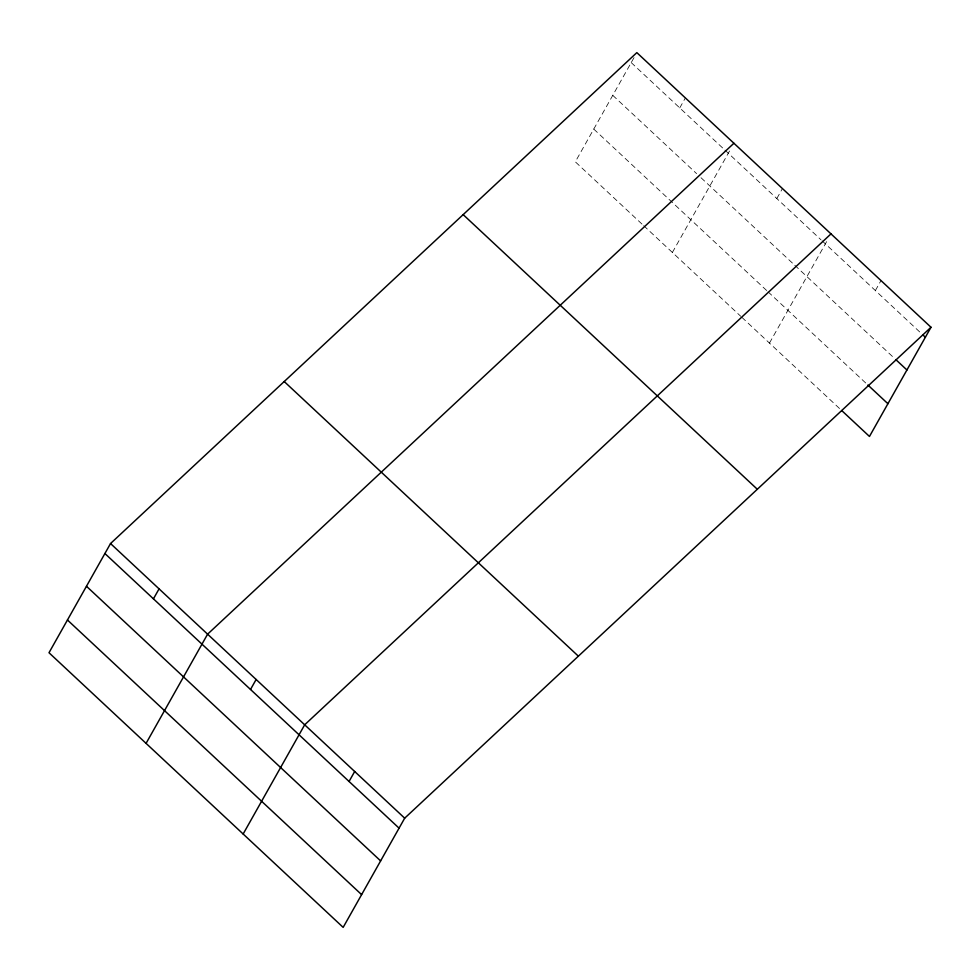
<?xml version="1.0" encoding="UTF-8"?>
<svg xmlns="http://www.w3.org/2000/svg" width="980" height="980" viewBox="0 0 980 980"><rect width="100%" height="100%" fill="white"/><g stroke="black" fill="none" stroke-linecap="round" stroke-linejoin="round"><path stroke-width="0.73" stroke-dasharray="4.9 3.68" d="M634.023 57.612L575.309 161.822L642.598 224.653M679.753 107.922L685.375 97.939M672.378 252.46L729.696 150.736M776.822 198.548L782.444 188.564M769.459 343.086L827.475 240.125M875.373 290.558L880.995 280.574M631.218 62.61L723.877 149.119M724.98 150.148L820.946 239.745M822.048 240.774L920.931 333.09M612.77 95.354L696.596 173.619M701.019 177.735L793.678 264.245M794.78 265.274L894.703 358.57M593.758 129.078L766.948 290.778M768.051 291.807L865.695 382.972M643.701 225.682L740.77 316.307M741.872 317.336L840.571 409.481"/><path stroke-width="1.47" d="M110.532 543.545L49 652.741L343.159 927.374L404.691 818.178L931 327.259L636.841 52.626L110.532 543.545L404.691 818.178M153.444 598.841L159.066 588.858M146.069 743.367L207.601 634.17L733.91 143.252M250.513 689.467L256.135 679.483M243.15 834.005L304.682 724.796L830.991 233.889M349.064 781.464L354.687 771.481M931 327.259L869.468 436.455L841.685 410.522M923.148 335.172L925.377 337.243M895.818 359.611L906.929 369.987M867.913 385.042L887.917 403.723M463.16 214.632L757.32 489.265M284.212 381.538L578.371 656.171M104.909 553.529L399.068 828.161M86.461 586.26L380.62 860.893M67.449 619.997L361.608 894.63"/></g></svg>
